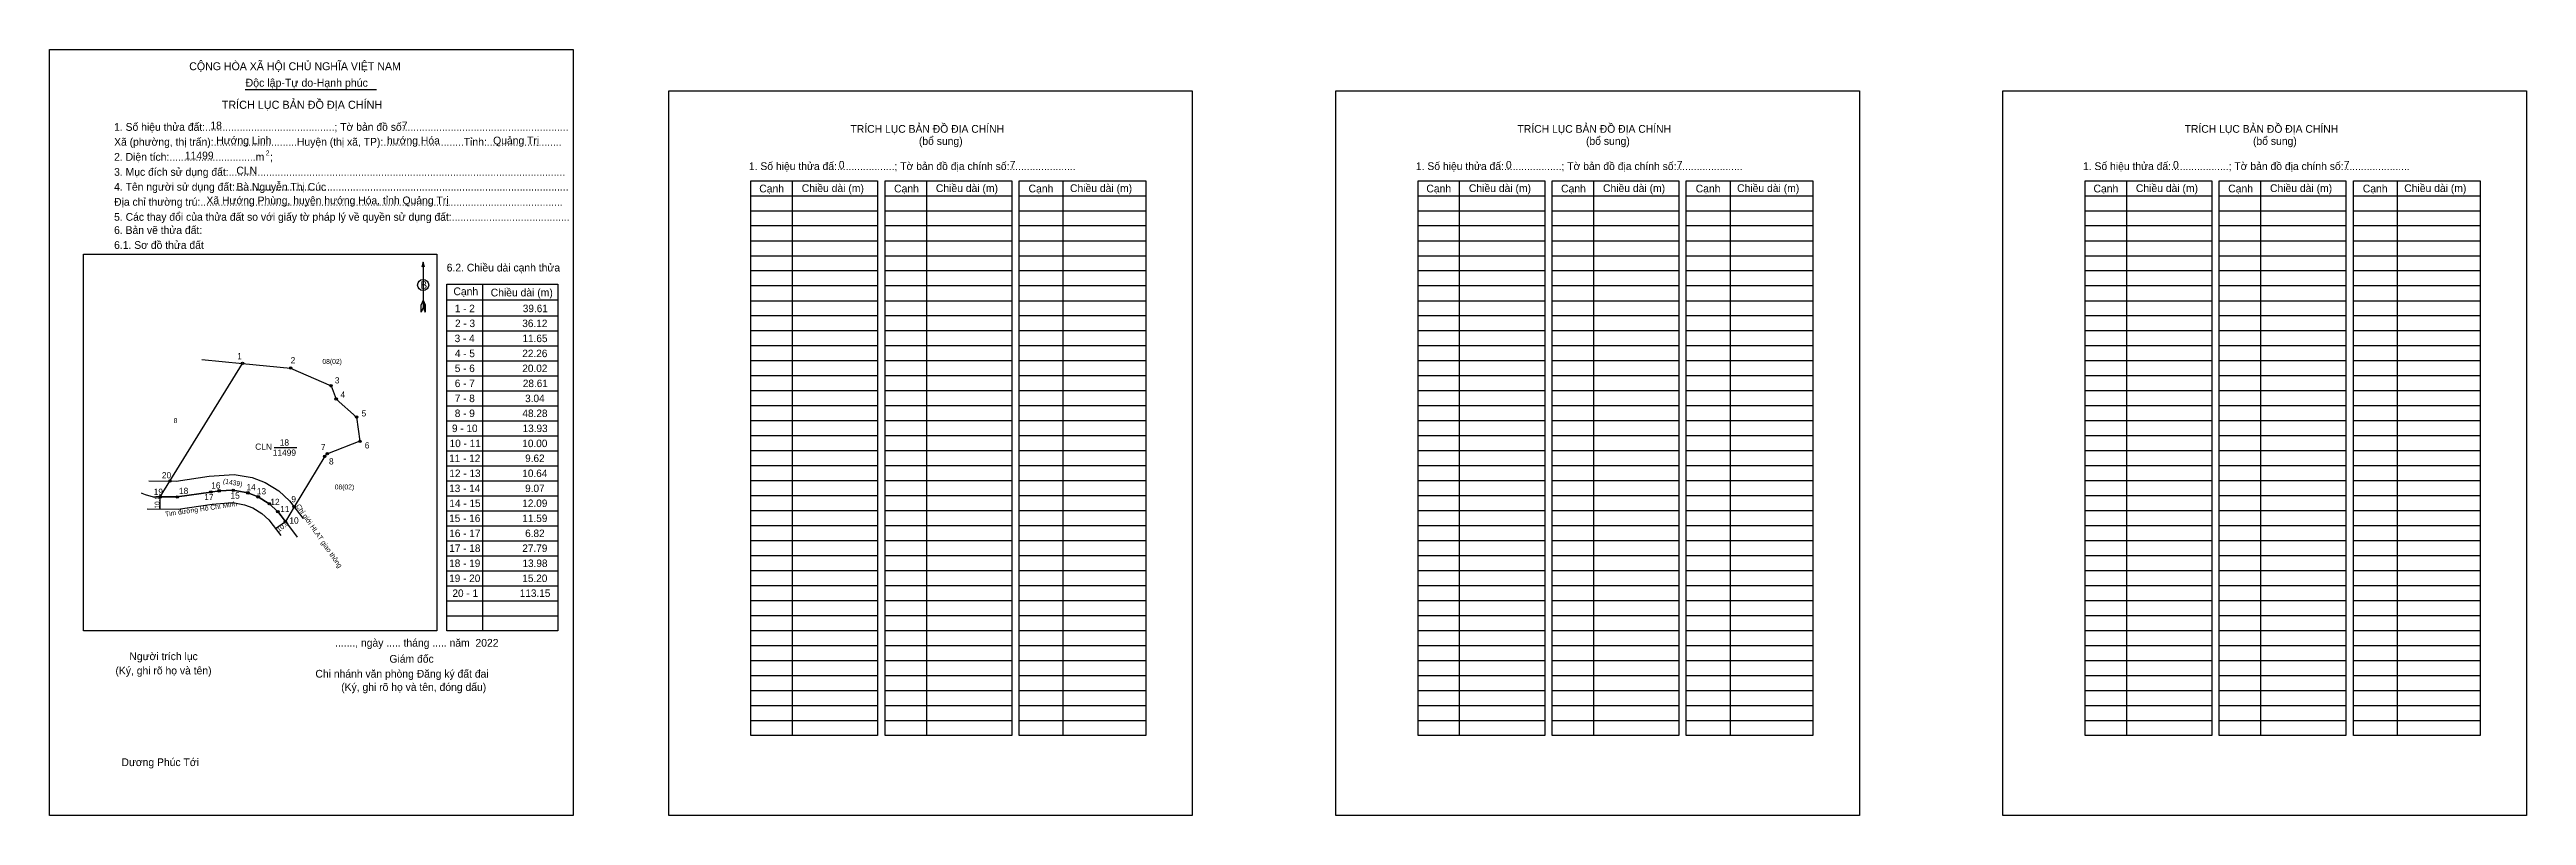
# Model space of a CAD drawing. Extents: x 542178 to 544206, y 1849460 to 1850087.
import ezdxf

# ---------------------------------------------------------------- set-up
doc = ezdxf.new("R2010")
doc.units = 0
for name, color, linetype in [('Level 1', 7, 'Continuous'), ('Level 10', 7, 'Continuous'), ('Level 11', 7, 'Continuous'), ('Level 13', 7, 'Continuous'), ('Level 2', 7, 'Continuous'), ('Level 23', 7, 'Continuous'), ('Level 36', 7, 'Continuous'), ('Level 52', 7, 'Continuous'), ('Level 6', 7, 'Continuous'), ('Level 63', 7, 'Continuous'), ('Level 9', 7, 'Continuous')]:
    doc.layers.add(name, color=color, linetype=linetype)

msp = doc.modelspace()

# ---------------------------------------------------------------- linework, layer by layer
at = {"layer": 'Level 1'}
for p, q in [((542177.8, 1850053.2), (542177.8, 1850053.2)), ((542684.8, 1850053.2), (542684.8, 1850053.2)), ((542752.1, 1849967.4), (542855.8, 1849967.4)), ((542785.9, 1849979.7), (542785.9, 1849525.8)), ((542862, 1849967.4), (542965.6, 1849967.4)), ((542895.7, 1849979.7), (542895.7, 1849525.8)), ((542971.8, 1849967.4), (543075.4, 1849967.4)), ((543007.5, 1849979.7), (543007.5, 1849525.8)), ((543298.3, 1849967.4), (543402, 1849967.4)), ((543332, 1849979.7), (543332, 1849525.8)), ((543408.1, 1849967.4), (543511.8, 1849967.4)), ((543441.9, 1849979.7), (543441.9, 1849525.8)), ((543517.9, 1849967.4), (543621.6, 1849967.4)), ((543553.7, 1849979.7), (543553.7, 1849525.8)), ((543844.5, 1849967.4), (543948.1, 1849967.4)), ((543878.2, 1849979.7), (543878.2, 1849525.8)), ((543954.3, 1849967.4), (544057.9, 1849967.4)), ((543988, 1849979.7), (543988, 1849525.8)), ((544064.1, 1849967.4), (544167.8, 1849967.4)), ((544099.9, 1849979.7), (544099.9, 1849525.8)), ((542752.1, 1849955.1), (542855.8, 1849955.1)), ((542752.1, 1849942.9), (542855.8, 1849942.9)), ((542862, 1849955.1), (542965.6, 1849955.1)), ((542862, 1849942.9), (542965.6, 1849942.9)), ((542971.8, 1849955.1), (543075.4, 1849955.1)), ((542971.8, 1849942.9), (543075.4, 1849942.9)), ((543298.3, 1849955.1), (543402, 1849955.1)), ((543298.3, 1849942.9), (543402, 1849942.9)), ((543408.1, 1849955.1), (543511.8, 1849955.1)), ((543408.1, 1849942.9), (543511.8, 1849942.9)), ((543517.9, 1849955.1), (543621.6, 1849955.1)), ((543517.9, 1849942.9), (543621.6, 1849942.9)), ((543844.5, 1849955.1), (543948.1, 1849955.1)), ((543844.5, 1849942.9), (543948.1, 1849942.9)), ((543954.3, 1849955.1), (544057.9, 1849955.1)), ((543954.3, 1849942.9), (544057.9, 1849942.9)), ((544064.1, 1849955.1), (544167.8, 1849955.1)), ((544064.1, 1849942.9), (544167.8, 1849942.9)), ((542205.7, 1849919.7), (542205.7, 1849919.7)), ((542752.1, 1849930.6), (542855.8, 1849930.6)), ((542862, 1849930.6), (542965.6, 1849930.6)), ((542971.8, 1849930.6), (543075.4, 1849930.6)), ((543298.3, 1849930.6), (543402, 1849930.6)), ((543408.1, 1849930.6), (543511.8, 1849930.6)), ((543517.9, 1849930.6), (543621.6, 1849930.6)), ((543844.5, 1849930.6), (543948.1, 1849930.6)), ((543954.3, 1849930.6), (544057.9, 1849930.6)), ((544064.1, 1849930.6), (544167.8, 1849930.6)), ((542483.7, 1849912.9), (542483.7, 1849875.8)), ((542752.1, 1849918.3), (542855.8, 1849918.3)), ((542752.1, 1849906.1), (542855.8, 1849906.1)), ((542862, 1849918.3), (542965.6, 1849918.3)), ((542862, 1849906.1), (542965.6, 1849906.1)), ((542971.8, 1849918.3), (543075.4, 1849918.3)), ((542971.8, 1849906.1), (543075.4, 1849906.1)), ((543298.3, 1849918.3), (543402, 1849918.3)), ((543298.3, 1849906.1), (543402, 1849906.1)), ((543408.1, 1849918.3), (543511.8, 1849918.3)), ((543408.1, 1849906.1), (543511.8, 1849906.1)), ((543517.9, 1849918.3), (543621.6, 1849918.3)), ((543517.9, 1849906.1), (543621.6, 1849906.1)), ((543844.5, 1849918.3), (543948.1, 1849918.3)), ((543844.5, 1849906.1), (543948.1, 1849906.1)), ((543954.3, 1849918.3), (544057.9, 1849918.3)), ((543954.3, 1849906.1), (544057.9, 1849906.1)), ((544064.1, 1849918.3), (544167.8, 1849918.3)), ((544064.1, 1849906.1), (544167.8, 1849906.1)), ((542483.7, 1849881.9), (542482.2, 1849878.1)), ((542483.7, 1849881.9), (542485.3, 1849878.1)), ((542483.7, 1849881.4), (542485.3, 1849877.6)), ((542483.7, 1849880.8), (542485.3, 1849877)), ((542483.7, 1849880.3), (542485.3, 1849876.5)), ((542483.7, 1849879.8), (542485.3, 1849875.9)), ((542483.7, 1849879.2), (542485.3, 1849875.4)), ((542483.7, 1849878.7), (542485.3, 1849874.8)), ((542503, 1849641.2), (542503, 1849895)), ((542503, 1849882.1), (542593.9, 1849882.1)), ((542532.4, 1849895), (542532.4, 1849611.5)), ((542593.9, 1849895), (542593.9, 1849641.2)), ((542752.1, 1849893.8), (542855.8, 1849893.8)), ((542752.1, 1849881.5), (542855.8, 1849881.5)), ((542862, 1849893.8), (542965.6, 1849893.8)), ((542862, 1849881.5), (542965.6, 1849881.5)), ((542971.8, 1849893.8), (543075.4, 1849893.8)), ((542971.8, 1849881.5), (543075.4, 1849881.5)), ((543298.3, 1849893.8), (543402, 1849893.8)), ((543298.3, 1849881.5), (543402, 1849881.5)), ((543408.1, 1849893.8), (543511.8, 1849893.8)), ((543408.1, 1849881.5), (543511.8, 1849881.5)), ((543517.9, 1849893.8), (543621.6, 1849893.8)), ((543517.9, 1849881.5), (543621.6, 1849881.5)), ((543844.5, 1849893.8), (543948.1, 1849893.8)), ((543844.5, 1849881.5), (543948.1, 1849881.5)), ((543954.3, 1849893.8), (544057.9, 1849893.8)), ((543954.3, 1849881.5), (544057.9, 1849881.5)), ((544064.1, 1849893.8), (544167.8, 1849893.8)), ((544064.1, 1849881.5), (544167.8, 1849881.5)), ((542482.1, 1849872), (542482.2, 1849878.1)), ((542483.7, 1849875.8), (542482.1, 1849872)), ((542483.7, 1849878.2), (542485.3, 1849874.3)), ((542483.7, 1849877.6), (542485.3, 1849873.7)), ((542483.7, 1849877.1), (542485.3, 1849873.2)), ((542483.7, 1849876.6), (542485.4, 1849872.6)), ((542483.7, 1849875.8), (542485.4, 1849872)), ((542485.4, 1849872), (542485.3, 1849878.1)), ((542503, 1849869.1), (542593.9, 1849869.1)), ((542752.1, 1849869.3), (542855.8, 1849869.3)), ((542862, 1849869.3), (542965.6, 1849869.3)), ((542971.8, 1849869.3), (543075.4, 1849869.3)), ((543298.3, 1849869.3), (543402, 1849869.3)), ((543408.1, 1849869.3), (543511.8, 1849869.3)), ((543517.9, 1849869.3), (543621.6, 1849869.3)), ((543844.5, 1849869.3), (543948.1, 1849869.3)), ((543954.3, 1849869.3), (544057.9, 1849869.3)), ((544064.1, 1849869.3), (544167.8, 1849869.3)), ((542503, 1849856.8), (542593.9, 1849856.8)), ((542503, 1849844.5), (542593.9, 1849844.5)), ((542752.1, 1849857), (542855.8, 1849857)), ((542752.1, 1849844.7), (542855.8, 1849844.7)), ((542862, 1849857), (542965.6, 1849857)), ((542862, 1849844.7), (542965.6, 1849844.7)), ((542971.8, 1849857), (543075.4, 1849857)), ((542971.8, 1849844.7), (543075.4, 1849844.7)), ((543298.3, 1849857), (543402, 1849857)), ((543298.3, 1849844.7), (543402, 1849844.7)), ((543408.1, 1849857), (543511.8, 1849857)), ((543408.1, 1849844.7), (543511.8, 1849844.7)), ((543517.9, 1849857), (543621.6, 1849857)), ((543517.9, 1849844.7), (543621.6, 1849844.7)), ((543844.5, 1849857), (543948.1, 1849857)), ((543844.5, 1849844.7), (543948.1, 1849844.7)), ((543954.3, 1849857), (544057.9, 1849857)), ((543954.3, 1849844.7), (544057.9, 1849844.7)), ((544064.1, 1849857), (544167.8, 1849857)), ((544064.1, 1849844.7), (544167.8, 1849844.7)), ((542503, 1849832.3), (542593.9, 1849832.3)), ((542503, 1849820), (542593.9, 1849820)), ((542752.1, 1849832.5), (542855.8, 1849832.5)), ((542752.1, 1849820.2), (542855.8, 1849820.2)), ((542862, 1849832.5), (542965.6, 1849832.5)), ((542862, 1849820.2), (542965.6, 1849820.2)), ((542971.8, 1849832.5), (543075.4, 1849832.5)), ((542971.8, 1849820.2), (543075.4, 1849820.2)), ((543298.3, 1849832.5), (543402, 1849832.5)), ((543298.3, 1849820.2), (543402, 1849820.2)), ((543408.1, 1849832.5), (543511.8, 1849832.5)), ((543408.1, 1849820.2), (543511.8, 1849820.2)), ((543517.9, 1849832.5), (543621.6, 1849832.5)), ((543517.9, 1849820.2), (543621.6, 1849820.2)), ((543844.5, 1849832.5), (543948.1, 1849832.5)), ((543844.5, 1849820.2), (543948.1, 1849820.2)), ((543954.3, 1849832.5), (544057.9, 1849832.5)), ((543954.3, 1849820.2), (544057.9, 1849820.2)), ((544064.1, 1849832.5), (544167.8, 1849832.5)), ((544064.1, 1849820.2), (544167.8, 1849820.2)), ((542503, 1849807.7), (542593.9, 1849807.7)), ((542752.1, 1849807.9), (542855.8, 1849807.9)), ((542862, 1849807.9), (542965.6, 1849807.9)), ((542971.8, 1849807.9), (543075.4, 1849807.9)), ((543298.3, 1849807.9), (543402, 1849807.9)), ((543408.1, 1849807.9), (543511.8, 1849807.9)), ((543517.9, 1849807.9), (543621.6, 1849807.9)), ((543844.5, 1849807.9), (543948.1, 1849807.9)), ((543954.3, 1849807.9), (544057.9, 1849807.9)), ((544064.1, 1849807.9), (544167.8, 1849807.9)), ((542503, 1849795.5), (542593.9, 1849795.5)), ((542503, 1849783.2), (542593.9, 1849783.2)), ((542752.1, 1849795.7), (542855.8, 1849795.7)), ((542752.1, 1849783.4), (542855.8, 1849783.4)), ((542862, 1849795.7), (542965.6, 1849795.7)), ((542862, 1849783.4), (542965.6, 1849783.4)), ((542971.8, 1849795.7), (543075.4, 1849795.7)), ((542971.8, 1849783.4), (543075.4, 1849783.4)), ((543298.3, 1849795.7), (543402, 1849795.7)), ((543298.3, 1849783.4), (543402, 1849783.4)), ((543408.1, 1849795.7), (543511.8, 1849795.7)), ((543408.1, 1849783.4), (543511.8, 1849783.4)), ((543517.9, 1849795.7), (543621.6, 1849795.7)), ((543517.9, 1849783.4), (543621.6, 1849783.4)), ((543844.5, 1849795.7), (543948.1, 1849795.7)), ((543844.5, 1849783.4), (543948.1, 1849783.4)), ((543954.3, 1849795.7), (544057.9, 1849795.7)), ((543954.3, 1849783.4), (544057.9, 1849783.4)), ((544064.1, 1849795.7), (544167.8, 1849795.7)), ((544064.1, 1849783.4), (544167.8, 1849783.4)), ((542503, 1849770.9), (542593.9, 1849770.9)), ((542503, 1849758.7), (542593.9, 1849758.7)), ((542752.1, 1849771.1), (542855.8, 1849771.1)), ((542752.1, 1849758.9), (542855.8, 1849758.9)), ((542862, 1849771.1), (542965.6, 1849771.1)), ((542862, 1849758.9), (542965.6, 1849758.9)), ((542971.8, 1849771.1), (543075.4, 1849771.1)), ((542971.8, 1849758.9), (543075.4, 1849758.9)), ((543298.3, 1849771.1), (543402, 1849771.1)), ((543298.3, 1849758.9), (543402, 1849758.9)), ((543408.1, 1849771.1), (543511.8, 1849771.1)), ((543408.1, 1849758.9), (543511.8, 1849758.9)), ((543517.9, 1849771.1), (543621.6, 1849771.1)), ((543517.9, 1849758.9), (543621.6, 1849758.9)), ((543844.5, 1849771.1), (543948.1, 1849771.1)), ((543844.5, 1849758.9), (543948.1, 1849758.9)), ((543954.3, 1849771.1), (544057.9, 1849771.1)), ((543954.3, 1849758.9), (544057.9, 1849758.9)), ((544064.1, 1849771.1), (544167.8, 1849771.1)), ((544064.1, 1849758.9), (544167.8, 1849758.9)), ((542503, 1849746.4), (542593.9, 1849746.4)), ((542752.1, 1849746.6), (542855.8, 1849746.6)), ((542862, 1849746.6), (542965.6, 1849746.6)), ((542971.8, 1849746.6), (543075.4, 1849746.6)), ((543298.3, 1849746.6), (543402, 1849746.6)), ((543408.1, 1849746.6), (543511.8, 1849746.6)), ((543517.9, 1849746.6), (543621.6, 1849746.6)), ((543844.5, 1849746.6), (543948.1, 1849746.6)), ((543954.3, 1849746.6), (544057.9, 1849746.6)), ((544064.1, 1849746.6), (544167.8, 1849746.6)), ((542503, 1849734.1), (542593.9, 1849734.1)), ((542503, 1849721.9), (542593.9, 1849721.9)), ((542752.1, 1849734.3), (542855.8, 1849734.3)), ((542752.1, 1849722.1), (542855.8, 1849722.1)), ((542862, 1849734.3), (542965.6, 1849734.3)), ((542862, 1849722.1), (542965.6, 1849722.1)), ((542971.8, 1849734.3), (543075.4, 1849734.3)), ((542971.8, 1849722.1), (543075.4, 1849722.1)), ((543298.3, 1849734.3), (543402, 1849734.3)), ((543298.3, 1849722.1), (543402, 1849722.1)), ((543408.1, 1849734.3), (543511.8, 1849734.3)), ((543408.1, 1849722.1), (543511.8, 1849722.1)), ((543517.9, 1849734.3), (543621.6, 1849734.3)), ((543517.9, 1849722.1), (543621.6, 1849722.1)), ((543844.5, 1849734.3), (543948.1, 1849734.3)), ((543844.5, 1849722.1), (543948.1, 1849722.1)), ((543954.3, 1849734.3), (544057.9, 1849734.3)), ((543954.3, 1849722.1), (544057.9, 1849722.1)), ((544064.1, 1849734.3), (544167.8, 1849734.3)), ((544064.1, 1849722.1), (544167.8, 1849722.1)), ((542503, 1849709.6), (542593.9, 1849709.6)), ((542503, 1849697.3), (542593.9, 1849697.3)), ((542752.1, 1849709.8), (542855.8, 1849709.8)), ((542752.1, 1849697.5), (542855.8, 1849697.5)), ((542862, 1849709.8), (542965.6, 1849709.8)), ((542862, 1849697.5), (542965.6, 1849697.5)), ((542971.8, 1849709.8), (543075.4, 1849709.8)), ((542971.8, 1849697.5), (543075.4, 1849697.5)), ((543298.3, 1849709.8), (543402, 1849709.8)), ((543298.3, 1849697.5), (543402, 1849697.5)), ((543408.1, 1849709.8), (543511.8, 1849709.8)), ((543408.1, 1849697.5), (543511.8, 1849697.5)), ((543517.9, 1849709.8), (543621.6, 1849709.8)), ((543517.9, 1849697.5), (543621.6, 1849697.5)), ((543844.5, 1849709.8), (543948.1, 1849709.8)), ((543844.5, 1849697.5), (543948.1, 1849697.5)), ((543954.3, 1849709.8), (544057.9, 1849709.8)), ((543954.3, 1849697.5), (544057.9, 1849697.5)), ((544064.1, 1849709.8), (544167.8, 1849709.8)), ((544064.1, 1849697.5), (544167.8, 1849697.5)), ((542503, 1849685.1), (542593.9, 1849685.1)), ((542752.1, 1849685.3), (542855.8, 1849685.3)), ((542862, 1849685.3), (542965.6, 1849685.3)), ((542971.8, 1849685.3), (543075.4, 1849685.3)), ((543298.3, 1849685.3), (543402, 1849685.3)), ((543408.1, 1849685.3), (543511.8, 1849685.3)), ((543517.9, 1849685.3), (543621.6, 1849685.3)), ((543844.5, 1849685.3), (543948.1, 1849685.3)), ((543954.3, 1849685.3), (544057.9, 1849685.3)), ((544064.1, 1849685.3), (544167.8, 1849685.3)), ((542503, 1849672.8), (542593.9, 1849672.8)), ((542503, 1849660.5), (542593.9, 1849660.5)), ((542752.1, 1849673), (542855.8, 1849673)), ((542752.1, 1849660.7), (542855.8, 1849660.7)), ((542862, 1849673), (542965.6, 1849673)), ((542862, 1849660.7), (542965.6, 1849660.7)), ((542971.8, 1849673), (543075.4, 1849673)), ((542971.8, 1849660.7), (543075.4, 1849660.7)), ((543298.3, 1849673), (543402, 1849673)), ((543298.3, 1849660.7), (543402, 1849660.7)), ((543408.1, 1849673), (543511.8, 1849673)), ((543408.1, 1849660.7), (543511.8, 1849660.7)), ((543517.9, 1849673), (543621.6, 1849673)), ((543517.9, 1849660.7), (543621.6, 1849660.7)), ((543844.5, 1849673), (543948.1, 1849673)), ((543844.5, 1849660.7), (543948.1, 1849660.7)), ((543954.3, 1849673), (544057.9, 1849673)), ((543954.3, 1849660.7), (544057.9, 1849660.7)), ((544064.1, 1849673), (544167.8, 1849673)), ((544064.1, 1849660.7), (544167.8, 1849660.7)), ((542503, 1849648.3), (542593.9, 1849648.3)), ((542503, 1849636), (542593.9, 1849636)), ((542752.1, 1849648.5), (542855.8, 1849648.5)), ((542752.1, 1849636.2), (542855.8, 1849636.2)), ((542862, 1849648.5), (542965.6, 1849648.5)), ((542862, 1849636.2), (542965.6, 1849636.2)), ((542971.8, 1849648.5), (543075.4, 1849648.5)), ((542971.8, 1849636.2), (543075.4, 1849636.2)), ((543298.3, 1849648.5), (543402, 1849648.5)), ((543298.3, 1849636.2), (543402, 1849636.2)), ((543408.1, 1849648.5), (543511.8, 1849648.5)), ((543408.1, 1849636.2), (543511.8, 1849636.2)), ((543517.9, 1849648.5), (543621.6, 1849648.5)), ((543517.9, 1849636.2), (543621.6, 1849636.2)), ((543844.5, 1849648.5), (543948.1, 1849648.5)), ((543844.5, 1849636.2), (543948.1, 1849636.2)), ((543954.3, 1849648.5), (544057.9, 1849648.5)), ((543954.3, 1849636.2), (544057.9, 1849636.2)), ((544064.1, 1849648.5), (544167.8, 1849648.5)), ((544064.1, 1849636.2), (544167.8, 1849636.2)), ((542503, 1849623.7), (542593.9, 1849623.7)), ((542752.1, 1849623.9), (542855.8, 1849623.9)), ((542862, 1849623.9), (542965.6, 1849623.9)), ((542971.8, 1849623.9), (543075.4, 1849623.9)), ((543298.3, 1849623.9), (543402, 1849623.9)), ((543408.1, 1849623.9), (543511.8, 1849623.9)), ((543517.9, 1849623.9), (543621.6, 1849623.9)), ((543844.5, 1849623.9), (543948.1, 1849623.9)), ((543954.3, 1849623.9), (544057.9, 1849623.9)), ((544064.1, 1849623.9), (544167.8, 1849623.9)), ((542494.8, 1849611.5), (542494.8, 1849611.5)), ((542752.1, 1849611.7), (542855.8, 1849611.7)), ((542752.1, 1849599.4), (542855.8, 1849599.4)), ((542862, 1849611.7), (542965.6, 1849611.7)), ((542862, 1849599.4), (542965.6, 1849599.4)), ((542971.8, 1849611.7), (543075.4, 1849611.7)), ((542971.8, 1849599.4), (543075.4, 1849599.4)), ((543298.3, 1849611.7), (543402, 1849611.7)), ((543298.3, 1849599.4), (543402, 1849599.4)), ((543408.1, 1849611.7), (543511.8, 1849611.7)), ((543408.1, 1849599.4), (543511.8, 1849599.4)), ((543517.9, 1849611.7), (543621.6, 1849611.7)), ((543517.9, 1849599.4), (543621.6, 1849599.4)), ((543844.5, 1849611.7), (543948.1, 1849611.7)), ((543844.5, 1849599.4), (543948.1, 1849599.4)), ((543954.3, 1849611.7), (544057.9, 1849611.7)), ((543954.3, 1849599.4), (544057.9, 1849599.4)), ((544064.1, 1849611.7), (544167.8, 1849611.7)), ((544064.1, 1849599.4), (544167.8, 1849599.4)), ((542752.1, 1849587.1), (542855.8, 1849587.1)), ((542752.1, 1849574.9), (542855.8, 1849574.9)), ((542862, 1849587.1), (542965.6, 1849587.1)), ((542862, 1849574.9), (542965.6, 1849574.9)), ((542971.8, 1849587.1), (543075.4, 1849587.1)), ((542971.8, 1849574.9), (543075.4, 1849574.9)), ((543298.3, 1849587.1), (543402, 1849587.1)), ((543298.3, 1849574.9), (543402, 1849574.9)), ((543408.1, 1849587.1), (543511.8, 1849587.1)), ((543408.1, 1849574.9), (543511.8, 1849574.9)), ((543517.9, 1849587.1), (543621.6, 1849587.1)), ((543517.9, 1849574.9), (543621.6, 1849574.9)), ((543844.5, 1849587.1), (543948.1, 1849587.1)), ((543844.5, 1849574.9), (543948.1, 1849574.9)), ((543954.3, 1849587.1), (544057.9, 1849587.1)), ((543954.3, 1849574.9), (544057.9, 1849574.9)), ((544064.1, 1849587.1), (544167.8, 1849587.1)), ((544064.1, 1849574.9), (544167.8, 1849574.9)), ((542752.1, 1849562.6), (542855.8, 1849562.6)), ((542862, 1849562.6), (542965.6, 1849562.6)), ((542971.8, 1849562.6), (543075.4, 1849562.6)), ((543298.3, 1849562.6), (543402, 1849562.6)), ((543408.1, 1849562.6), (543511.8, 1849562.6)), ((543517.9, 1849562.6), (543621.6, 1849562.6)), ((543844.5, 1849562.6), (543948.1, 1849562.6)), ((543954.3, 1849562.6), (544057.9, 1849562.6)), ((544064.1, 1849562.6), (544167.8, 1849562.6)), ((542752.1, 1849550.3), (542855.8, 1849550.3)), ((542752.1, 1849538.1), (542855.8, 1849538.1)), ((542862, 1849550.3), (542965.6, 1849550.3)), ((542862, 1849538.1), (542965.6, 1849538.1)), ((542971.8, 1849550.3), (543075.4, 1849550.3)), ((542971.8, 1849538.1), (543075.4, 1849538.1)), ((543298.3, 1849550.3), (543402, 1849550.3)), ((543298.3, 1849538.1), (543402, 1849538.1)), ((543408.1, 1849550.3), (543511.8, 1849550.3)), ((543408.1, 1849538.1), (543511.8, 1849538.1)), ((543517.9, 1849550.3), (543621.6, 1849550.3)), ((543517.9, 1849538.1), (543621.6, 1849538.1)), ((543844.5, 1849550.3), (543948.1, 1849550.3)), ((543844.5, 1849538.1), (543948.1, 1849538.1)), ((543954.3, 1849550.3), (544057.9, 1849550.3)), ((543954.3, 1849538.1), (544057.9, 1849538.1)), ((544064.1, 1849550.3), (544167.8, 1849550.3)), ((544064.1, 1849538.1), (544167.8, 1849538.1)), ((542606.5, 1849460.3), (542606.5, 1849460.3)), ((543113.4, 1849460.3), (543113.4, 1849460.3))]:
    msp.add_line(p, q, dxfattribs=at)
for points in [[(542752.1, 1849979.7), (542855.8, 1849979.7), (542855.8, 1849525.8), (542752.1, 1849525.8)], [(542862, 1849979.7), (542965.6, 1849979.7), (542965.6, 1849525.8), (542862, 1849525.8)], [(542971.8, 1849979.7), (543075.4, 1849979.7), (543075.4, 1849525.8), (542971.8, 1849525.8)], [(543298.3, 1849979.7), (543402, 1849979.7), (543402, 1849525.8), (543298.3, 1849525.8)], [(543408.1, 1849979.7), (543511.8, 1849979.7), (543511.8, 1849525.8), (543408.1, 1849525.8)], [(543517.9, 1849979.7), (543621.6, 1849979.7), (543621.6, 1849525.8), (543517.9, 1849525.8)], [(543844.5, 1849979.7), (543948.1, 1849979.7), (543948.1, 1849525.8), (543844.5, 1849525.8)], [(543954.3, 1849979.7), (544057.9, 1849979.7), (544057.9, 1849525.8), (543954.3, 1849525.8)], [(544064.1, 1849979.7), (544167.8, 1849979.7), (544167.8, 1849525.8), (544064.1, 1849525.8)], [(542205.7, 1849919.7), (542494.8, 1849919.7), (542494.8, 1849611.5), (542205.7, 1849611.5)], [(542503, 1849895), (542593.9, 1849895), (542593.9, 1849611.5), (542503, 1849611.5)]]:
    msp.add_lwpolyline(points, close=True, dxfattribs=at)
msp.add_lwpolyline([(542484.8, 1849908.9), (542483.7, 1849912.9), (542482.7, 1849908.9)], dxfattribs=at)
msp.add_circle((542483.7, 1849894.3), 4.53, dxfattribs=at)
at = {"layer": 'Level 10'}
msp.add_line((542302.6, 1849833.4), (542335.8, 1849830.2), dxfattribs=at)
msp.add_lwpolyline([(542375.2, 1849826.4), (542408.3, 1849811.9), (542412.5, 1849801), (542429.2, 1849786.3), (542432, 1849766.5), (542405.3, 1849756.3), (542403.1, 1849754.2), (542378.1, 1849712.9), (542370.9, 1849700.9), (542364.7, 1849708.9), (542357.7, 1849715.4), (542348.6, 1849721), (542340.2, 1849724.3), (542328.3, 1849726.4), (542316.7, 1849725.9), (542309.9, 1849724.9), (542282.4, 1849720.9), (542268.5, 1849721), (542276.4, 1849733.9), (542335.8, 1849830.2)], close=True, dxfattribs=at)
at = {"layer": 'Level 11'}
for centre in [(542335.8, 1849830.2), (542375.2, 1849826.4), (542375.2, 1849826.4), (542408.3, 1849811.9), (542412.5, 1849801), (542429.2, 1849786.3), (542405.3, 1849756.3), (542432, 1849766.5), (542403.1, 1849754.2), (542268.5, 1849721), (542276.4, 1849733.9), (542282.4, 1849720.9), (542309.9, 1849724.9), (542316.7, 1849725.9), (542328.3, 1849726.4), (542340.2, 1849724.3), (542348.6, 1849721), (542357.7, 1849715.4), (542364.7, 1849708.9), (542370.9, 1849700.9), (542378.1, 1849712.9)]:
    msp.add_circle(centre, 1.02, dxfattribs=at)
at = {"layer": 'Level 13'}
for p, q in [((542338, 1850054.4), (542445.5, 1850054.4)), ((542361.8, 1849761.4), (542380.3, 1849761.4))]:
    msp.add_line(p, q, dxfattribs=at)
at = {"layer": 'Level 2'}
for points in [[(542177.8, 1850087), (542606.5, 1850087), (542606.5, 1849460.3), (542177.8, 1849460.3)], [(542684.8, 1850053.2), (543113.4, 1850053.2), (543113.4, 1849460.3), (542684.8, 1849460.3)], [(543231, 1850053.2), (543659.6, 1850053.2), (543659.6, 1849460.3), (543231, 1849460.3)], [(543777.1, 1850053.2), (544205.8, 1850053.2), (544205.8, 1849460.3), (543777.1, 1849460.3)]]:
    msp.add_lwpolyline(points, close=True, dxfattribs=at)
at = {"layer": 'Level 23'}
msp.add_lwpolyline([(542252.8, 1849724.2), (542253.3, 1849723.9), (542256, 1849722.8), (542262.8, 1849721), (542282.4, 1849720.9), (542309.9, 1849724.9), (542316.7, 1849725.9), (542328.3, 1849726.4), (542340.2, 1849724.3), (542348.6, 1849721), (542357.7, 1849715.4), (542364.7, 1849708.9), (542370, 1849702.2), (542370.9, 1849700.9), (542380.5, 1849687.9)], dxfattribs=at)
at = {"layer": 'Level 36'}
for points in [[(542259.2, 1849734.1), (542281.5, 1849733.9), (542308.5, 1849737.8), (542328.9, 1849739.4), (542343.7, 1849736.8), (542354.4, 1849732.7), (542365.6, 1849725.8), (542374.4, 1849717.7), (542385.3, 1849703.5)], [(542257.7, 1849711.1), (542283.1, 1849710.9), (542311.1, 1849715), (542327.8, 1849716.3), (542337.5, 1849714.6), (542344.2, 1849712), (542351.6, 1849707.4), (542357.3, 1849702.1), (542367.1, 1849689.4)]]:
    msp.add_lwpolyline(points, dxfattribs=at)
at = {"layer": 'Level 63'}
for p, q in [((542268.4, 1849711), (542268.5, 1849721)), ((542362.8, 1849695), (542370.9, 1849700.9))]:
    msp.add_line(p, q, dxfattribs=at)

# ---------------------------------------------------------------- texts
at = {"layer": 'Level 1'}
for s, height, p in [('TRÍCH LỤC BẢN ĐỒ ĐỊA CHÍNH', 6.624, (542318.8, 1850038.5)), ('1. Số hiệu thửa đất:.............................................; Tờ bản đồ số:.........................................................', 6.3376, (542230.7, 1850020.5)), ('TRÍCH LỤC BẢN ĐỒ ĐỊA CHÍNH', 6.338, (542833.6, 1850018.9)), ('TRÍCH LỤC BẢN ĐỒ ĐỊA CHÍNH', 6.338, (543379.7, 1850018.9)), ('TRÍCH LỤC BẢN ĐỒ ĐỊA CHÍNH', 6.338, (543925.9, 1850018.9)), ('Xã (phường, thị trấn):.............................Huyện (thị xã, TP):............................Tỉnh:..........................', 6.3376, (542230.7, 1850008.3)), ('2. Diện tích:..............................m  ;', 6.338, (542230.7, 1849996)), ('2', 4.09, (542354.8, 1850000.3)), ('(bổ sung)', 6.34, (542889.6, 1850009)), ('(bổ sung)', 6.34, (543435.8, 1850009)), ('(bổ sung)', 6.34, (543981.9, 1850009)), ('3. Mục đích sử dụng đất:.....................................................................................................................', 6.3376, (542230.7, 1849983.7)), ('1. Số hiệu thửa đấ:....................; Tờ bản đồ địa chính số:.......................', 6.338, (542750.4, 1849988.4)), ('1. Số hiệu thửa đấ:....................; Tờ bản đồ địa chính số:.......................', 6.338, (543296.5, 1849988.4)), ('1. Số hiệu thửa đấ:....................; Tờ bản đồ địa chính số:.......................', 6.338, (543842.7, 1849988.4)), ('Địa chỉ thường trú:..............................................................................................................................', 6.3376, (542230.7, 1849959.2)), ('4. Tên người sử dụng đất:....................................................................................................................', 6.3376, (542230.7, 1849971.5)), ('Cạnh', 6.34, (542758.9, 1849970.1)), ('Chiều dài (m)', 6.338, (542793.7, 1849970.4)), ('Cạnh', 6.34, (542869.3, 1849970.1)), ('Chiều dài (m)', 6.338, (542903.5, 1849970.4)), ('Cạnh', 6.34, (542979.4, 1849970.1)), ('Chiều dài (m)', 6.338, (543013.3, 1849970.4)), ('Cạnh', 6.34, (543305.1, 1849970.1)), ('Chiều dài (m)', 6.338, (543339.9, 1849970.4)), ('Cạnh', 6.34, (543415.4, 1849970.1)), ('Chiều dài (m)', 6.338, (543449.7, 1849970.4)), ('Cạnh', 6.34, (543525.6, 1849970.1)), ('Chiều dài (m)', 6.338, (543559.5, 1849970.4)), ('Cạnh', 6.34, (543851.3, 1849970.1)), ('Chiều dài (m)', 6.338, (543886, 1849970.4)), ('Cạnh', 6.34, (543961.6, 1849970.1)), ('Chiều dài (m)', 6.338, (543995.8, 1849970.4)), ('Cạnh', 6.34, (544071.8, 1849970.1)), ('Chiều dài (m)', 6.338, (544105.7, 1849970.4)), ('5. Các thay đổi của thửa đất so với giấy tờ pháp lý về quyền sử dụng đất:.........................................', 6.3376, (542230.7, 1849946.9)), ('6. Bản vẽ thửa đất:', 6.338, (542230.7, 1849936.1)), ('6.1. Sơ đồ thửa đất', 6.338, (542230.7, 1849923.9)), ('6.2. Chiều dài cạnh thửa', 6.338, (542503, 1849905.4)), ('B', 6.13, (542481.5, 1849891.3)), ('Cạnh', 6.34, (542508.5, 1849886)), ('Chiều dài (m)', 6.338, (542539, 1849885)), ('08(02)', 4, (542401.2, 1849829.8)), ('8', 4, (542279.4, 1849781.4)), ('08(02)', 4, (542411.3, 1849727.1)), ('......., ngày ..... tháng ..... năm  2022', 6.338, (542411.6, 1849598.4)), ('(Ký, ghi rõ họ và tên)', 6.338, (542231.8, 1849575.7)), ('Người trích lục', 6.338, (542243.2, 1849587.4)), ('Chi nhánh văn phòng Đăng ký đất đai ', 6.338, (542395.5, 1849573.1)), ('Giám đốc', 6.34, (542456.1, 1849585.3)), ('(Ký, ghi rõ họ và tên, đóng dấu)', 6.338, (542416.6, 1849562.2)), ('Dương Phúc Tới', 6.338, (542236.7, 1849500.7))]:
    msp.add_text(s, height=height, dxfattribs=at).set_placement(p)
at = {"layer": 'Level 13'}
for s, p in [('CỘNG HÒA XÃ HỘI CHỦ NGHĨA VIỆT NAM', (542292.2, 1850070.1)), ('Độc lập-Tự do-Hạnh phúc', (542338.3, 1850056.6))]:
    msp.add_text(s, height=6.477, dxfattribs=at).set_placement(p)
at = {"layer": 'Level 52'}
for s, p in [('1 - 2', (542509.6, 1849872.1)), ('2 - 3', (542509.8, 1849859.9)), ('36.12', (542564.9, 1849859.9)), ('39.61', (542565.3, 1849872.1)), ('3 - 4', (542509.5, 1849847.6)), ('4 - 5', (542509.7, 1849835.3)), ('22.26', (542564.9, 1849835.3)), ('11.65', (542565, 1849847.6)), ('5 - 6', (542509.6, 1849823.1)), ('20.02', (542564.9, 1849823.1)), ('6 - 7', (542509.6, 1849810.8)), ('7 - 8', (542509.6, 1849798.5)), ('28.61', (542565.3, 1849810.8)), ('3.04', (542567.2, 1849798.5)), ('9 - 10', (542507.3, 1849774)), ('8 - 9', (542509.6, 1849786.3)), ('48.28', (542565, 1849786.3)), ('13.93', (542565.1, 1849774)), ('10 - 11', (542505.4, 1849761.7)), ('10.00', (542564.9, 1849761.7)), ('11 - 12', (542505, 1849749.5)), ('12 - 13', (542505.2, 1849737.2)), ('10.64', (542564.9, 1849737.2)), ('9.62', (542567.2, 1849749.5)), ('13 - 14', (542505, 1849724.9)), ('14 - 15', (542505.2, 1849712.7)), ('12.09', (542564.9, 1849712.7)), ('9.07', (542567.2, 1849724.9)), ('15 - 16', (542505, 1849700.4)), ('11.59', (542564.9, 1849700.4)), ('16 - 17', (542505.1, 1849688.1)), ('17 - 18', (542505.1, 1849675.9)), ('27.79', (542564.9, 1849675.9)), ('6.82', (542567.2, 1849688.1)), ('19 - 20', (542505, 1849651.3)), ('18 - 19', (542505, 1849663.6)), ('15.20', (542564.9, 1849651.3)), ('13.98', (542565, 1849663.6)), ('20 - 1', (542507.7, 1849639.1)), ('113.15', (542562.8, 1849639.1))]:
    msp.add_text(s, height=6.13, dxfattribs=at).set_placement(p)
at = {"layer": 'Level 6'}
for s, height, p in [('18', 6.34, (542309.5, 1850021.7)), ('7', 6.34, (542466.2, 1850021.7)), ('11499', 6.34, (542288.6, 1849997.1)), ('Hướng Linh', 6.34, (542314.3, 1850009.5)), ('hướng Hóa', 6.34, (542454.1, 1850009.4)), ('Quảng Trị', 6.34, (542541, 1850009.4)), ('CLN', 6.34, (542330.8, 1849984.8)), ('0', 6.34, (542824, 1849989.5)), ('7', 6.34, (542963.9, 1849989.5)), ('0', 6.34, (543370.2, 1849989.5)), ('7', 6.34, (543510.1, 1849989.5)), ('0', 6.34, (543916.4, 1849989.5)), ('7', 6.34, (544056.2, 1849989.5)), ('Xã Hướng Phùng, huyện hướng Hóa, tỉnh Quảng Trị', 6.338, (542306.3, 1849960.4)), ('Bà Nguyễn Thị Cúc', 6.338, (542330.8, 1849971.5))]:
    msp.add_text(s, height=height, dxfattribs=at).set_placement(p)
at = {"layer": 'Level 63'}
for s, rotation, p in [('10.0', 89.5416, (542267.9, 1849711.2)), ('Tim đường Hồ Chí Minh', 8.3605, (542272.7, 1849704.8)), ('(1439)', 350.0469, (542319.6, 1849732.1)), ('10.0', 36.2631, (542365.6, 1849692.1)), ('Chỉ giới HLAT giao thông', 304.6522, (542379.3, 1849713.4))]:
    msp.add_text(s, height=4, rotation=rotation, dxfattribs=at).set_placement(p)
at = {"layer": 'Level 9'}
for s, p in [('1', (542331.5, 1849833.6)), ('2', (542375.2, 1849830.2)), ('3', (542411.4, 1849813.8)), ('4', (542416.1, 1849802.2)), ('5', (542433.3, 1849786.8)), ('CLN', (542346.2, 1849759.5)), ('11499', (542360.6, 1849754.6)), ('18', (542366.3, 1849762.9)), ('7', (542400, 1849759.2)), ('6', (542435.9, 1849760.6)), ('20', (542269.8, 1849736.1)), ('8', (542406.6, 1849747.5)), ('19', (542263.1, 1849722.6)), ('18', (542283.8, 1849723.3)), ('17', (542304.5, 1849718.3)), ('16', (542310.2, 1849727.8)), ('15', (542326, 1849719.5)), ('14', (542339, 1849726.3)), ('13', (542347.5, 1849723)), ('12', (542358.6, 1849714.3)), ('9', (542375.8, 1849716.5)), ('11', (542366.7, 1849708.5)), ('10', (542374.2, 1849699.1))]:
    msp.add_text(s, height=5.11, dxfattribs=at).set_placement(p)

doc.saveas('drawing.dxf')
